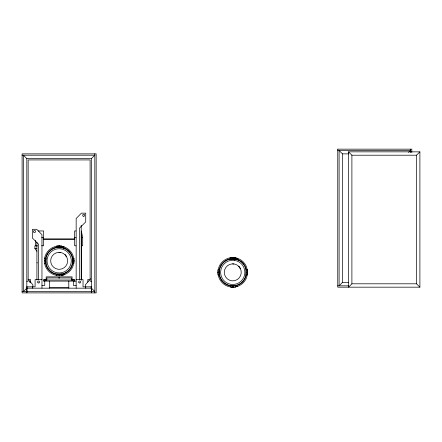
<?xml version="1.0" encoding="UTF-8"?>
<svg xmlns="http://www.w3.org/2000/svg" width="442" height="442" viewBox="0 0 442 442"><rect width="100%" height="100%" fill="white"/><g stroke="black" fill="none" stroke-linecap="round" stroke-linejoin="round"><path stroke-width="0.66" d="M44.581 258.266L45.25 255.774A14.813 14.813 0 0 1 54.106 246.923L56.598 246.255A14.813 14.813 0 0 1 73.09 255.774L73.98 260.841L73.09 265.907A14.813 14.813 0 0 1 61.742 275.427L64.234 274.758M218.116 274.289L218.116 270.432M218.177 269.786L218.845 267.294A14.813 14.813 0 0 1 227.696 258.443L230.188 257.774A14.813 14.813 0 0 1 246.68 267.294L247.575 272.36L246.68 277.427A14.813 14.813 0 0 1 235.332 286.946L237.829 286.278M90.582 278.753L85.389 284.814L85.389 286.836M26.813 288.178L23.448 291.549L23.448 155.214L26.813 158.579L26.813 292.891L22.1 292.891L22.1 153.866L96.157 153.866L96.157 292.891L91.444 292.891L91.444 158.579L94.815 155.214L22.1 155.214M408.541 152.424L410.469 150.501L337.754 150.501M337.754 149.109L337.754 287.173L419.9 287.173L416.535 283.803L416.535 155.214L419.9 151.844L348.534 151.844L348.534 287.173L351.898 283.803L351.898 155.214L348.534 151.844M342.467 282.46L339.102 285.825L339.102 150.501L342.467 153.866L342.467 282.46L348.655 282.46M56.775 247.249L54.449 247.874A13.796 13.796 0 0 0 45.581 258.443M230.365 258.769L228.044 259.393A13.796 13.796 0 0 0 219.171 269.963M56.598 246.255L59.173 246.028L64.234 246.923M230.188 257.774L232.763 257.548L237.829 258.443M231.475 287.057L234.045 287.057M337.754 149.153L411.811 149.153L411.811 152.6M342.467 153.866L348.655 153.866M351.898 155.214L416.535 155.214M26.813 158.579L91.444 158.579M38.261 230.956L43.642 230.956L43.642 245.763L41.625 245.763M75.963 230.956L74.615 230.956L74.615 245.763L75.963 245.763M41.625 237.685L43.642 237.685M74.615 237.685L75.963 237.685M81.345 237.685L82.693 237.685L82.693 245.763L81.345 245.763M43.642 239.034L74.615 239.034M43.642 239.166L74.615 239.166M36.913 245.763L35.564 245.763L35.564 240.382M37.587 245.901L34.89 245.901L34.89 248.592L36.913 251.288M56.598 247.343L61.742 247.343M34.89 248.592L36.913 248.592M230.188 258.863L235.332 258.863M44.36 260.703L45.675 260.703M44.36 260.841L45.675 260.841M72.67 260.841L73.985 260.841M72.67 260.973L73.985 260.973M36.913 262.813L37.448 262.813M217.95 272.222L219.265 272.222M217.95 272.36L219.265 272.36M246.26 272.36L247.575 272.36M246.26 272.493L247.575 272.493M56.731 274.338L61.874 274.338M29.271 279.427L30.415 279.427L30.415 282.797M88.986 279.427L87.842 279.427L87.842 282.123M41.962 279.631L35.095 279.631L35.095 286.836L26.813 286.836M76.162 279.631L83.03 279.631L83.03 286.836L91.444 286.836M75.958 281.112L43.543 281.112L43.543 279.565L45.902 279.565L45.902 280.593M26.813 281.261L28.161 281.261L28.161 159.927L90.102 159.927L90.102 281.261L91.444 281.261M351.898 283.803L416.535 283.803M41.962 285.488L44.752 285.488L44.752 281.112M76.162 285.488L73.438 285.488L73.438 281.112M230.326 285.858L235.47 285.858M337.754 285.825L348.705 285.825M49.465 287.51L68.792 287.51M26.945 288.178L91.312 288.178L91.312 292.891L26.945 292.891L27.017 286.836M22.1 291.549L26.813 291.549M26.945 291.549L91.312 291.549M91.444 291.549L94.815 291.549L91.444 288.178M58.985 252.36L60.316 252.432M232.575 263.88L233.906 263.951M245.967 269.731A13.464 13.464 0 0 0 242.282 262.835C239.763 260.355 236.299 258.918 232.763 258.896A13.464 13.464 0 0 0 219.464 270.25M230.365 285.946L228.044 285.328A13.796 13.796 0 0 1 219.171 274.753M230.188 286.946L227.696 286.278A14.813 14.813 0 0 1 218.845 277.427L218.177 274.93M56.775 274.427L54.449 273.808A13.796 13.796 0 0 1 45.581 263.233M56.598 275.427L54.106 274.758A14.813 14.813 0 0 1 45.25 265.907L44.581 263.41M59.698 274.294A13.464 13.464 0 0 0 68.692 251.316C66.173 248.835 62.709 247.398 59.173 247.376A13.464 13.464 0 0 0 45.714 260.31M238.63 266.233L240.233 268.344A8.481 8.481 0 0 1 232.945 280.841L231.614 280.764A8.481 8.481 0 0 1 225.79 267.52A8.481 8.481 0 0 1 240.233 268.344L238.846 266.476M65.035 254.714L66.643 256.824A8.481 8.481 0 0 1 59.355 269.322L58.024 269.244A8.481 8.481 0 0 1 52.2 256.001A8.481 8.481 0 0 1 66.643 256.824L65.256 254.957M28.111 279.261L32.874 284.814L32.874 286.836M82.693 237.685L81.345 230.956L81.345 279.974M419.9 151.844L419.9 287.173M410.469 149.153L410.469 152.573M246.26 269.786L246.26 274.93M232.895 257.548L232.895 258.863M232.895 285.858L232.895 287.173M232.763 257.548L232.763 258.863M232.763 285.858L232.763 287.173M219.265 269.786L219.265 274.93M94.815 153.866L94.815 292.891M91.107 286.836L91.107 288.178M85.72 286.836L85.72 288.178M81.212 225.315L81.212 280.101M79.527 279.631L79.527 228.094L85.72 221.901L85.72 213.143L81.416 213.143L76.162 218.53L76.162 288.178M74.715 281.112L74.715 279.565L72.361 279.565L72.361 280.593M74.107 281.112L74.107 280.035L44.15 280.035L44.15 281.112M72.67 258.266L72.67 263.41M72.09 280.504L72.09 276.869L59.333 276.869L59.333 278.084M71.416 280.035L71.416 277.946L46.841 277.946L46.841 280.035M68.792 281.112L68.792 288.178M59.305 246.028L59.305 247.343M59.305 274.338L59.305 275.653M59.173 246.028L59.173 247.343M59.173 274.338L59.173 275.653M58.93 278.084L58.93 276.869L46.167 276.869L46.167 280.504M49.465 281.112L49.465 288.178M45.675 258.266L45.675 263.41M41.962 288.178L41.962 234.691L36.708 229.304L32.399 229.304L32.399 238.056L38.592 244.249L38.592 279.631M36.913 242.183L36.913 280.001M32.399 286.836L32.399 288.178M29.841 281.278L29.841 282.515M58.642 274.294A13.464 13.464 0 0 1 45.714 261.366M61.797 247.63A13.464 13.464 0 0 1 65.283 248.84M72.759 263.233A13.796 13.796 0 0 1 61.565 274.427M61.565 247.249A13.796 13.796 0 0 1 72.759 258.443M246.061 274.465A13.464 13.464 0 0 1 233.818 285.781M231.702 285.781A13.464 13.464 0 0 1 219.464 274.465M234.868 259.062A13.464 13.464 0 0 1 238.873 260.36M234.05 287.112A14.813 14.813 0 0 1 231.47 287.112M246.349 274.753A13.796 13.796 0 0 1 235.155 285.946M235.155 258.769A13.796 13.796 0 0 1 246.349 269.963M61.742 246.028L56.598 246.028L56.598 247.68L61.742 247.68L61.742 246.028M235.332 257.548L230.188 257.548L230.188 259.2L235.332 259.2L235.332 257.548M46.012 258.266L44.36 258.266L44.36 263.41L46.012 263.41L46.012 258.266M73.985 258.266L72.333 258.266L72.333 263.41L73.985 263.41L73.985 258.266M219.602 269.786L217.95 269.786L217.95 274.93L219.602 274.93L219.602 269.786M247.575 269.786L245.923 269.786L245.923 274.93L247.575 274.93L247.575 269.786M61.874 274.001L56.731 274.001L56.731 275.653L61.874 275.653L61.874 274.001M235.47 285.521L230.326 285.521L230.326 287.173L235.47 287.173L235.47 285.521M234.658 260.388L232.763 260.239A12.116 12.116 0 0 0 221.961 277.863A12.116 12.116 0 0 0 242.564 279.482A12.116 12.116 0 0 0 234.658 260.388M61.068 248.868L59.173 248.719A12.116 12.116 0 0 0 48.371 266.344A12.116 12.116 0 0 0 68.974 267.962A12.116 12.116 0 0 0 61.068 248.868M83.201 216.177A1.011 1.011 0 0 0 84.715 215.298A1.011 1.011 0 0 0 83.201 214.425A1.011 1.011 0 0 0 83.201 216.177M79.157 282.863A1.011 1.011 0 0 0 80.676 281.985A1.011 1.011 0 0 0 79.157 281.112A1.011 1.011 0 0 0 79.157 282.863M33.841 232.172A1.011 1.011 0 0 0 35.531 231.718A1.011 1.011 0 0 0 34.294 230.481A1.011 1.011 0 0 0 33.841 232.172M38.089 282.863A1.011 1.011 0 0 0 39.603 281.985A1.011 1.011 0 0 0 38.089 281.112A1.011 1.011 0 0 0 38.089 282.863"/></g></svg>
